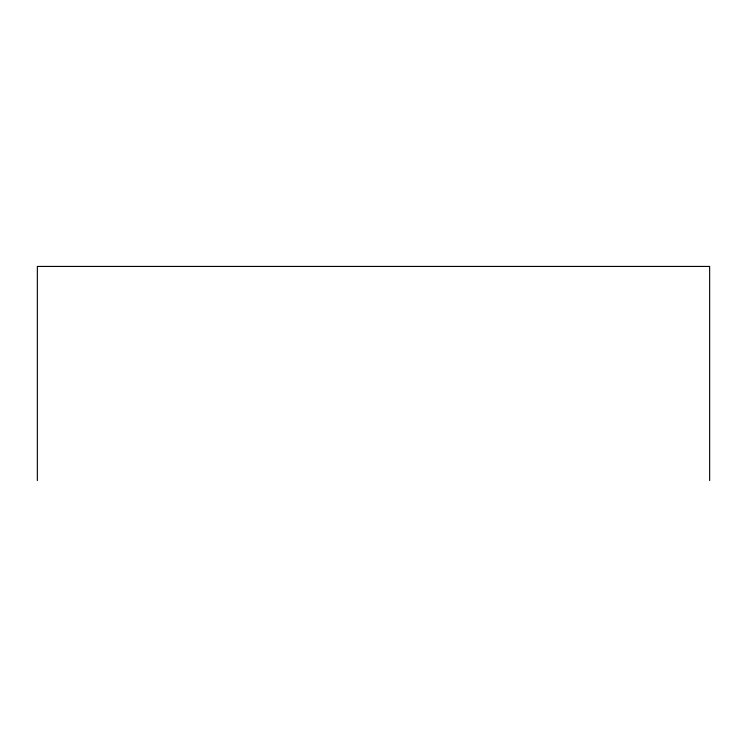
<?xml version="1.0" encoding="UTF-8"?>
<svg xmlns="http://www.w3.org/2000/svg" width="747" height="747" viewBox="0 0 747 747"><rect width="100%" height="100%" fill="white"/><g stroke="black" fill="none" stroke-linecap="round" stroke-linejoin="round"><path stroke-width="1.12" d="M709.65 480.564L709.65 266.436L37.35 266.436L37.35 480.564"/></g></svg>
